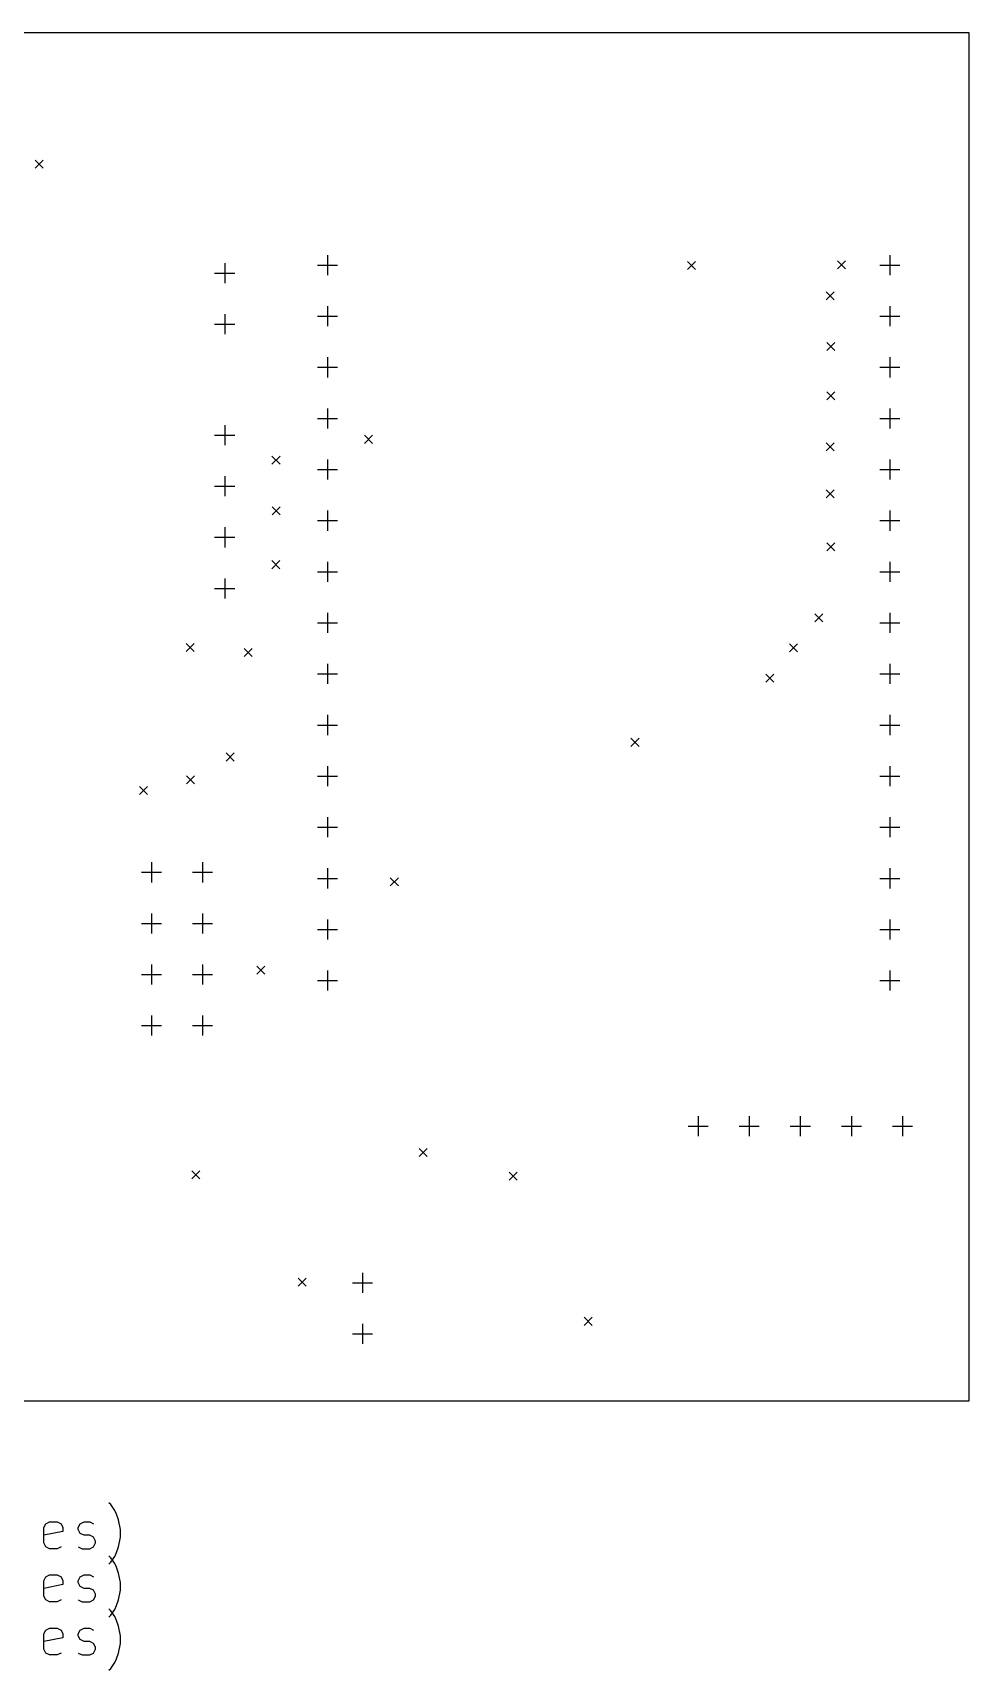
# Model space of a CAD drawing. Extents: x 6.45 to 10.13, y -5.9 to -2.69.
# Drawn here: x 8.294 to 10.126, y -5.899 to -2.695 of the extents above; entities that cross this region are included whole.
import ezdxf

# ---------------------------------------------------------------- set-up
doc = ezdxf.new("R2010")
doc.units = 0
doc.header["$MEASUREMENT"] = 0
doc.layers.add('BLACK', color=7, linetype='CONTINUOUS')

msp = doc.modelspace()

# ---------------------------------------------------------------- linework, layer by layer
at = {"layer": 'BLACK', "linetype": 'CONTINUOUS'}
for p, q in [((10.126, -2.69488), (6.49409, -2.69488)), ((10.126, -5.37205), (10.126, -2.69488)), ((8.29843, -2.94409), (8.31417, -2.95984)), ((8.31417, -2.94409), (8.29843, -2.95984)), ((8.87047, -3.12992), (8.87047, -3.16929)), ((9.97047, -3.12992), (9.97047, -3.16929)), ((8.64961, -3.16535), (8.68898, -3.16535)), ((8.66929, -3.14567), (8.66929, -3.18504)), ((8.85079, -3.14961), (8.89016, -3.14961)), ((9.57461, -3.14272), (9.59035, -3.15846)), ((9.59035, -3.14272), (9.57461, -3.15846)), ((9.86811, -3.14134), (9.88386, -3.15709)), ((9.88386, -3.14134), (9.86811, -3.15709)), ((9.95079, -3.14961), (9.99016, -3.14961)), ((9.84626, -3.20177), (9.86201, -3.21752)), ((9.86201, -3.20177), (9.84626, -3.21752)), ((8.87047, -3.22992), (8.87047, -3.26929)), ((9.97047, -3.22992), (9.97047, -3.26929)), ((8.64961, -3.26535), (8.68898, -3.26535)), ((8.66929, -3.24567), (8.66929, -3.28504)), ((8.85079, -3.24961), (8.89016, -3.24961)), ((9.95079, -3.24961), (9.99016, -3.24961)), ((8.87047, -3.32992), (8.87047, -3.36929)), ((9.84724, -3.30118), (9.86299, -3.31693)), ((9.86299, -3.30118), (9.84724, -3.31693)), ((9.97047, -3.32992), (9.97047, -3.36929)), ((8.85079, -3.34961), (8.89016, -3.34961)), ((9.95079, -3.34961), (9.99016, -3.34961)), ((9.84724, -3.39764), (9.86299, -3.41339)), ((9.86299, -3.39764), (9.84724, -3.41339)), ((8.85079, -3.44961), (8.89016, -3.44961)), ((8.87047, -3.42992), (8.87047, -3.46929)), ((9.95079, -3.44961), (9.99016, -3.44961)), ((9.97047, -3.42992), (9.97047, -3.46929)), ((8.64961, -3.48228), (8.68898, -3.48228)), ((8.66929, -3.4626), (8.66929, -3.50197)), ((8.94291, -3.48268), (8.95866, -3.49843)), ((8.95866, -3.48268), (8.94291, -3.49843)), ((8.76181, -3.52362), (8.77756, -3.53937)), ((8.77756, -3.52362), (8.76181, -3.53937)), ((9.84626, -3.49705), (9.86201, -3.5128)), ((9.86201, -3.49705), (9.84626, -3.5128)), ((8.85079, -3.54961), (8.89016, -3.54961)), ((8.87047, -3.52992), (8.87047, -3.56929)), ((9.95079, -3.54961), (9.99016, -3.54961)), ((9.97047, -3.52992), (9.97047, -3.56929)), ((8.64961, -3.58228), (8.68898, -3.58228)), ((8.66929, -3.5626), (8.66929, -3.60197)), ((9.84626, -3.58957), (9.86201, -3.60531)), ((9.86201, -3.58957), (9.84626, -3.60531)), ((8.7622, -3.62283), (8.77795, -3.63858)), ((8.77795, -3.62283), (8.7622, -3.63858)), ((8.85079, -3.64961), (8.89016, -3.64961)), ((8.87047, -3.62992), (8.87047, -3.66929)), ((9.95079, -3.64961), (9.99016, -3.64961)), ((9.97047, -3.62992), (9.97047, -3.66929)), ((8.64961, -3.68228), (8.68898, -3.68228)), ((8.66929, -3.6626), (8.66929, -3.70197)), ((9.84724, -3.69291), (9.86299, -3.70866)), ((9.86299, -3.69291), (9.84724, -3.70866)), ((8.76142, -3.72795), (8.77717, -3.7437)), ((8.77717, -3.72795), (8.76142, -3.7437)), ((8.87047, -3.72992), (8.87047, -3.76929)), ((9.97047, -3.72992), (9.97047, -3.76929)), ((8.66929, -3.7626), (8.66929, -3.80197)), ((8.85079, -3.74961), (8.89016, -3.74961)), ((9.95079, -3.74961), (9.99016, -3.74961)), ((8.64961, -3.78228), (8.68898, -3.78228)), ((8.87047, -3.82992), (8.87047, -3.86929)), ((9.82362, -3.83169), (9.83937, -3.84744)), ((9.83937, -3.83169), (9.82362, -3.84744)), ((9.97047, -3.82992), (9.97047, -3.86929)), ((8.85079, -3.84961), (8.89016, -3.84961)), ((9.95079, -3.84961), (9.99016, -3.84961)), ((8.59409, -3.89016), (8.60984, -3.90591)), ((8.60984, -3.89016), (8.59409, -3.90591)), ((8.70748, -3.9), (8.72323, -3.91575)), ((8.72323, -3.9), (8.70748, -3.91575)), ((9.77441, -3.89075), (9.79016, -3.9065)), ((9.79016, -3.89075), (9.77441, -3.9065)), ((8.87047, -3.92992), (8.87047, -3.96929)), ((9.97047, -3.92992), (9.97047, -3.96929)), ((8.85079, -3.94961), (8.89016, -3.94961)), ((9.72815, -3.9498), (9.7439, -3.96555)), ((9.7439, -3.9498), (9.72815, -3.96555)), ((9.95079, -3.94961), (9.99016, -3.94961)), ((8.87047, -4.02992), (8.87047, -4.06929)), ((9.97047, -4.02992), (9.97047, -4.06929)), ((8.85079, -4.04961), (8.89016, -4.04961)), ((9.95079, -4.04961), (9.99016, -4.04961)), ((9.46417, -4.07559), (9.47992, -4.09134)), ((9.47992, -4.07559), (9.46417, -4.09134)), ((8.67205, -4.10433), (8.6878, -4.12008)), ((8.6878, -4.10433), (8.67205, -4.12008)), ((8.87047, -4.12992), (8.87047, -4.16929)), ((9.97047, -4.12992), (9.97047, -4.16929)), ((8.59449, -4.14882), (8.61024, -4.16457)), ((8.61024, -4.14882), (8.59449, -4.16457)), ((8.85079, -4.14961), (8.89016, -4.14961)), ((9.95079, -4.14961), (9.99016, -4.14961)), ((8.50236, -4.16969), (8.51811, -4.18543)), ((8.51811, -4.16969), (8.50236, -4.18543)), ((8.85079, -4.24961), (8.89016, -4.24961)), ((8.87047, -4.22992), (8.87047, -4.26929)), ((9.95079, -4.24961), (9.99016, -4.24961)), ((9.97047, -4.22992), (9.97047, -4.26929)), ((8.52598, -4.31811), (8.52598, -4.35748)), ((8.62598, -4.31811), (8.62598, -4.35748)), ((8.5063, -4.3378), (8.54567, -4.3378)), ((8.6063, -4.3378), (8.64567, -4.3378)), ((8.85079, -4.34961), (8.89016, -4.34961)), ((8.87047, -4.32992), (8.87047, -4.36929)), ((8.99331, -4.34882), (9.00906, -4.36457)), ((9.00906, -4.34882), (8.99331, -4.36457)), ((9.95079, -4.34961), (9.99016, -4.34961)), ((9.97047, -4.32992), (9.97047, -4.36929)), ((8.52598, -4.41811), (8.52598, -4.45748)), ((8.62598, -4.41811), (8.62598, -4.45748)), ((8.5063, -4.4378), (8.54567, -4.4378)), ((8.6063, -4.4378), (8.64567, -4.4378)), ((8.85079, -4.44961), (8.89016, -4.44961)), ((8.87047, -4.42992), (8.87047, -4.46929)), ((9.95079, -4.44961), (9.99016, -4.44961)), ((9.97047, -4.42992), (9.97047, -4.46929)), ((8.52598, -4.51811), (8.52598, -4.55748)), ((8.62598, -4.51811), (8.62598, -4.55748)), ((8.5063, -4.5378), (8.54567, -4.5378)), ((8.6063, -4.5378), (8.64567, -4.5378)), ((8.73228, -4.52165), (8.74803, -4.5374)), ((8.74803, -4.52165), (8.73228, -4.5374)), ((8.85079, -4.54961), (8.89016, -4.54961)), ((8.87047, -4.52992), (8.87047, -4.56929)), ((9.95079, -4.54961), (9.99016, -4.54961)), ((9.97047, -4.52992), (9.97047, -4.56929)), ((8.5063, -4.6378), (8.54567, -4.6378)), ((8.52598, -4.61811), (8.52598, -4.65748)), ((8.6063, -4.6378), (8.64567, -4.6378)), ((8.62598, -4.61811), (8.62598, -4.65748)), ((9.57579, -4.83465), (9.61516, -4.83465)), ((9.59547, -4.81496), (9.59547, -4.85433)), ((9.67579, -4.83465), (9.71516, -4.83465)), ((9.69547, -4.81496), (9.69547, -4.85433)), ((9.77579, -4.83465), (9.81516, -4.83465)), ((9.79547, -4.81496), (9.79547, -4.85433)), ((9.87579, -4.83465), (9.91516, -4.83465)), ((9.89547, -4.81496), (9.89547, -4.85433)), ((9.97579, -4.83465), (10.0152, -4.83465)), ((9.99547, -4.81496), (9.99547, -4.85433)), ((9.05, -4.87835), (9.06575, -4.89409)), ((9.06575, -4.87835), (9.05, -4.89409)), ((8.60472, -4.92205), (8.62047, -4.9378)), ((8.62047, -4.92205), (8.60472, -4.9378)), ((9.22598, -4.9248), (9.24173, -4.94055)), ((9.24173, -4.9248), (9.22598, -4.94055)), ((8.93898, -5.12146), (8.93898, -5.16083)), ((8.81299, -5.13189), (8.82874, -5.14764)), ((8.82874, -5.13189), (8.81299, -5.14764)), ((8.91929, -5.14114), (8.95866, -5.14114)), ((8.93898, -5.22146), (8.93898, -5.26083)), ((9.37244, -5.20866), (9.38819, -5.22441)), ((9.38819, -5.20866), (9.37244, -5.22441)), ((8.91929, -5.24114), (8.95866, -5.24114)), ((6.49409, -5.37205), (10.126, -5.37205)), ((8.44662, -5.57519), (8.44287, -5.57144)), ((8.45412, -5.58644), (8.44662, -5.57519)), ((8.45786, -5.59394), (8.45412, -5.58644)), ((8.46161, -5.60518), (8.45786, -5.59394)), ((8.46536, -5.62393), (8.46161, -5.60518)), ((8.31538, -5.62018), (8.31913, -5.61268)), ((8.31538, -5.65018), (8.31538, -5.62018)), ((8.35288, -5.62768), (8.31538, -5.63518)), ((8.31913, -5.61268), (8.32663, -5.60893)), ((8.32663, -5.60893), (8.34163, -5.60893)), ((8.34163, -5.60893), (8.34913, -5.61268)), ((8.34913, -5.61268), (8.35288, -5.62018)), ((8.35288, -5.62018), (8.35288, -5.62768)), ((8.38287, -5.62018), (8.38662, -5.61268)), ((8.38287, -5.62393), (8.38287, -5.62018)), ((8.38662, -5.63143), (8.38287, -5.62393)), ((8.38662, -5.61268), (8.39412, -5.60893)), ((8.39412, -5.63518), (8.38662, -5.63143)), ((8.39412, -5.60893), (8.40537, -5.60893)), ((8.40537, -5.63518), (8.39412, -5.63518)), ((8.40537, -5.60893), (8.41287, -5.61268)), ((8.41287, -5.63893), (8.40537, -5.63518)), ((8.41662, -5.64643), (8.41287, -5.63893)), ((8.46161, -5.65768), (8.46536, -5.63893)), ((8.46536, -5.63893), (8.46536, -5.62393)), ((8.31913, -5.65768), (8.31538, -5.65018)), ((8.32663, -5.66143), (8.31913, -5.65768)), ((8.34163, -5.66143), (8.32663, -5.66143)), ((8.34913, -5.65768), (8.34163, -5.66143)), ((8.38287, -5.65768), (8.39037, -5.66143)), ((8.39037, -5.66143), (8.40537, -5.66143)), ((8.40537, -5.66143), (8.41287, -5.65768)), ((8.41287, -5.65768), (8.41662, -5.65018)), ((8.41662, -5.65018), (8.41662, -5.64643)), ((8.45412, -5.67642), (8.45786, -5.66893)), ((8.45786, -5.66893), (8.46161, -5.65768)), ((8.44662, -5.67912), (8.44287, -5.67537)), ((8.44287, -5.69142), (8.44662, -5.68767)), ((8.44662, -5.68767), (8.45412, -5.67642)), ((8.45412, -5.69037), (8.44662, -5.67912)), ((8.45786, -5.69787), (8.45412, -5.69037)), ((8.46161, -5.70912), (8.45786, -5.69787)), ((8.31538, -5.72412), (8.31913, -5.71662)), ((8.31538, -5.75412), (8.31538, -5.72412)), ((8.35288, -5.73162), (8.31538, -5.73912)), ((8.31913, -5.71662), (8.32663, -5.71287)), ((8.32663, -5.71287), (8.34163, -5.71287)), ((8.34163, -5.71287), (8.34913, -5.71662)), ((8.34913, -5.71662), (8.35288, -5.72412)), ((8.35288, -5.72412), (8.35288, -5.73162)), ((8.38287, -5.72412), (8.38662, -5.71662)), ((8.38287, -5.72787), (8.38287, -5.72412)), ((8.38662, -5.73537), (8.38287, -5.72787)), ((8.38662, -5.71662), (8.39412, -5.71287)), ((8.39412, -5.73912), (8.38662, -5.73537)), ((8.39412, -5.71287), (8.40537, -5.71287)), ((8.40537, -5.71287), (8.41287, -5.71662)), ((8.46536, -5.72787), (8.46161, -5.70912)), ((8.46536, -5.74287), (8.46536, -5.72787)), ((8.31913, -5.76161), (8.31538, -5.75412)), ((8.32663, -5.76536), (8.31913, -5.76161)), ((8.34163, -5.76536), (8.32663, -5.76536)), ((8.34913, -5.76161), (8.34163, -5.76536)), ((8.38287, -5.76161), (8.39037, -5.76536)), ((8.39037, -5.76536), (8.40537, -5.76536)), ((8.40537, -5.73912), (8.39412, -5.73912)), ((8.41287, -5.74287), (8.40537, -5.73912)), ((8.40537, -5.76536), (8.41287, -5.76161)), ((8.41662, -5.75037), (8.41287, -5.74287)), ((8.41287, -5.76161), (8.41662, -5.75412)), ((8.41662, -5.75412), (8.41662, -5.75037)), ((8.45786, -5.77286), (8.46161, -5.76161)), ((8.46161, -5.76161), (8.46536, -5.74287)), ((8.44662, -5.78306), (8.44287, -5.77931)), ((8.44287, -5.79536), (8.44662, -5.79161)), ((8.44662, -5.79161), (8.45412, -5.78036)), ((8.45412, -5.79431), (8.44662, -5.78306)), ((8.45412, -5.78036), (8.45786, -5.77286)), ((8.45786, -5.80181), (8.45412, -5.79431)), ((8.31538, -5.82806), (8.31913, -5.82056)), ((8.31538, -5.85805), (8.31538, -5.82806)), ((8.31913, -5.82056), (8.32663, -5.81681)), ((8.32663, -5.81681), (8.34163, -5.81681)), ((8.34163, -5.81681), (8.34913, -5.82056)), ((8.34913, -5.82056), (8.35288, -5.82806)), ((8.35288, -5.82806), (8.35288, -5.83555)), ((8.38287, -5.82806), (8.38662, -5.82056)), ((8.38287, -5.83181), (8.38287, -5.82806)), ((8.38662, -5.8393), (8.38287, -5.83181)), ((8.38662, -5.82056), (8.39412, -5.81681)), ((8.39412, -5.81681), (8.40537, -5.81681)), ((8.40537, -5.81681), (8.41287, -5.82056)), ((8.46161, -5.81306), (8.45786, -5.80181)), ((8.46536, -5.83181), (8.46161, -5.81306)), ((8.46536, -5.8468), (8.46536, -5.83181)), ((8.35288, -5.83555), (8.31538, -5.84305)), ((8.31913, -5.86555), (8.31538, -5.85805)), ((8.39412, -5.84305), (8.38662, -5.8393)), ((8.40537, -5.84305), (8.39412, -5.84305)), ((8.41287, -5.8468), (8.40537, -5.84305)), ((8.41662, -5.8543), (8.41287, -5.8468)), ((8.41287, -5.86555), (8.41662, -5.85805)), ((8.41662, -5.85805), (8.41662, -5.8543)), ((8.46161, -5.86555), (8.46536, -5.8468)), ((8.32663, -5.8693), (8.31913, -5.86555)), ((8.34163, -5.8693), (8.32663, -5.8693)), ((8.34913, -5.86555), (8.34163, -5.8693)), ((8.38287, -5.86555), (8.39037, -5.8693)), ((8.39037, -5.8693), (8.40537, -5.8693)), ((8.40537, -5.8693), (8.41287, -5.86555)), ((8.44287, -5.8993), (8.44662, -5.89555)), ((8.44662, -5.89555), (8.45412, -5.8843)), ((8.45412, -5.8843), (8.45786, -5.8768)), ((8.45786, -5.8768), (8.46161, -5.86555))]:
    msp.add_line(p, q, dxfattribs=at)

doc.saveas('drawing.dxf')
